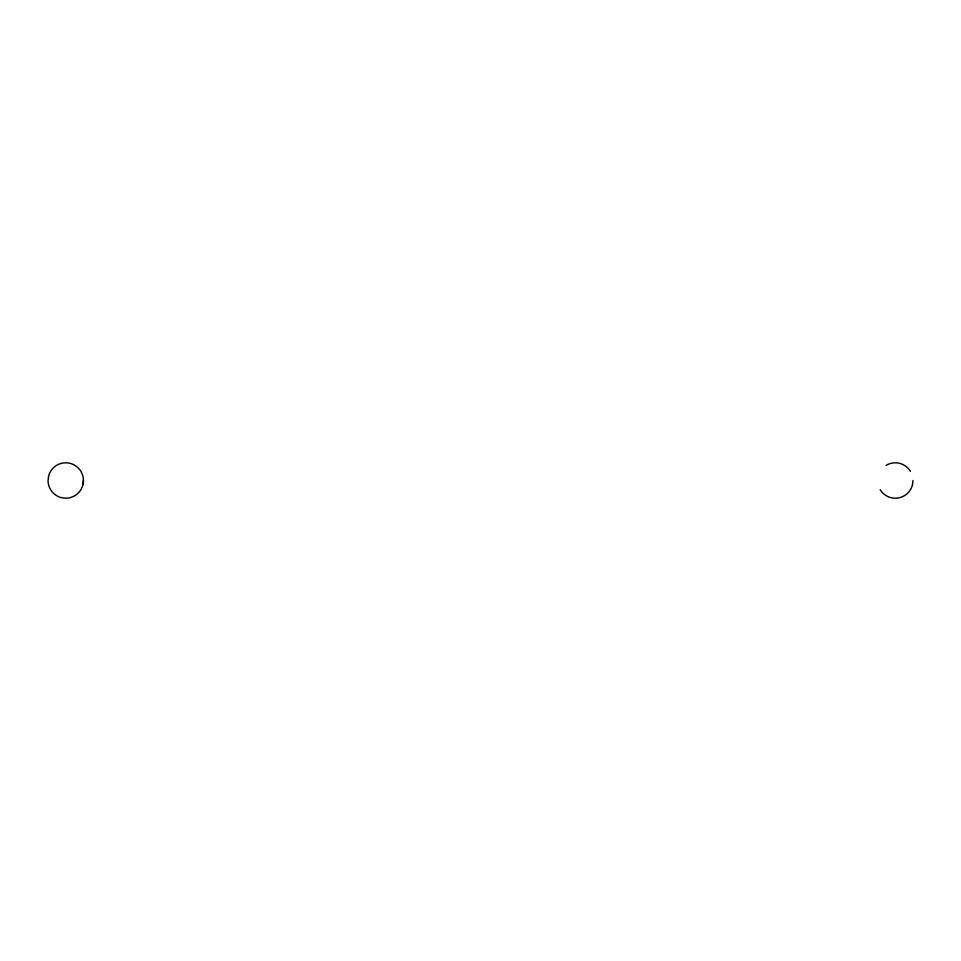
<?xml version="1.0" encoding="UTF-8"?>
<svg xmlns="http://www.w3.org/2000/svg" width="961" height="961" viewBox="0 0 961 961"><rect width="100%" height="100%" fill="white"/><g stroke="black" fill="none" stroke-linecap="round" stroke-linejoin="round"><path stroke-width="1.44" d="M82.946 484.68L83.439 480.08M912.95 480.5L912.506 484.68A17.694 17.694 0 0 1 880.192 489.714M886.09 465.388A17.694 17.694 0 0 1 910.415 471.286M48.543 476.32L48.05 480.92A17.694 17.694 0 0 0 73.601 496.356A17.694 17.694 0 0 0 76.796 466.674A17.694 17.694 0 0 0 48.543 476.32"/></g></svg>
